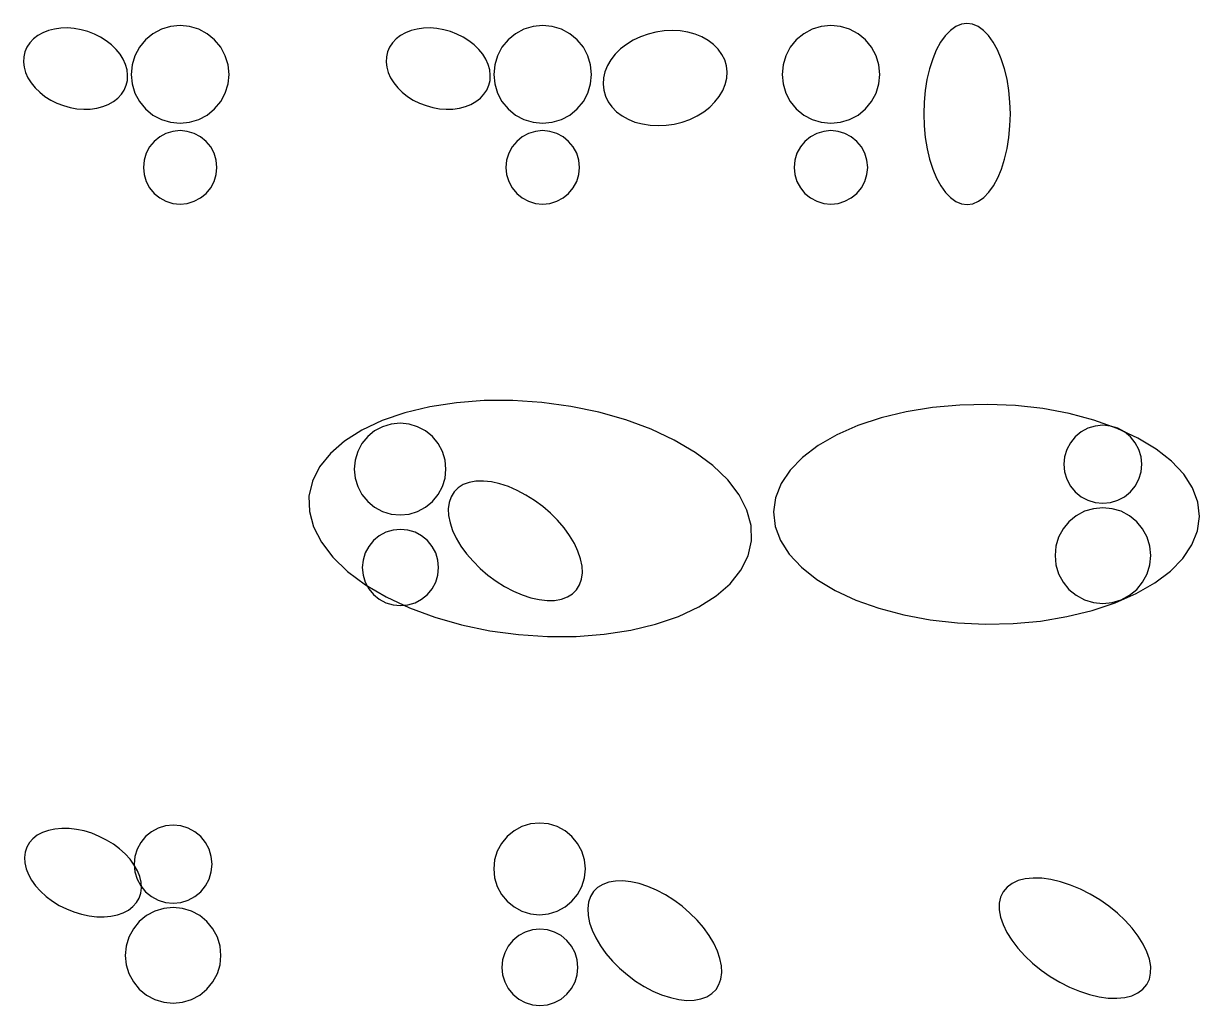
# Model space of a CAD drawing. Extents: x -1 to 217, y -22 to 302.
# Drawn here: x 149.77 to 160.48, y 149.45 to 158.39 of the extents above; entities that cross this region are included whole.
import ezdxf

# ---------------------------------------------------------------- set-up
doc = ezdxf.new("R2010")
doc.units = 0

msp = doc.modelspace()

# ---------------------------------------------------------------- linework, layer by layer
at = {"layer": 'CIRCLES'}
for p, q in [((150.946, 158.295), (150.879, 158.239)), ((151.023, 158.336), (150.946, 158.295)), ((151.107, 158.361), (151.023, 158.336)), ((151.194, 158.37), (151.107, 158.361)), ((151.28, 158.361), (151.194, 158.37)), ((151.364, 158.336), (151.28, 158.361)), ((151.441, 158.295), (151.364, 158.336)), ((151.508, 158.239), (151.441, 158.295)), ((154.248, 158.295), (154.181, 158.239)), ((154.325, 158.336), (154.248, 158.295)), ((154.409, 158.361), (154.325, 158.336)), ((154.495, 158.37), (154.409, 158.361)), ((154.582, 158.361), (154.495, 158.37)), ((154.666, 158.336), (154.582, 158.361)), ((154.743, 158.295), (154.666, 158.336)), ((154.81, 158.239), (154.743, 158.295)), ((156.873, 158.295), (156.805, 158.239)), ((156.95, 158.336), (156.873, 158.295)), ((157.033, 158.361), (156.95, 158.336)), ((157.12, 158.37), (157.033, 158.361)), ((157.207, 158.361), (157.12, 158.37)), ((157.29, 158.336), (157.207, 158.361)), ((157.367, 158.295), (157.29, 158.336)), ((157.435, 158.239), (157.367, 158.295)), ((150.823, 158.172), (150.782, 158.095)), ((150.879, 158.239), (150.823, 158.172)), ((151.564, 158.172), (151.508, 158.239)), ((151.605, 158.095), (151.564, 158.172)), ((154.125, 158.172), (154.084, 158.095)), ((154.181, 158.239), (154.125, 158.172)), ((154.866, 158.172), (154.81, 158.239)), ((154.907, 158.095), (154.866, 158.172)), ((156.75, 158.172), (156.709, 158.095)), ((156.805, 158.239), (156.75, 158.172)), ((157.49, 158.172), (157.435, 158.239)), ((157.531, 158.095), (157.49, 158.172)), ((150.782, 158.095), (150.757, 158.011)), ((151.63, 158.011), (151.605, 158.095)), ((154.084, 158.095), (154.059, 158.011)), ((154.932, 158.011), (154.907, 158.095)), ((156.709, 158.095), (156.684, 158.011)), ((157.557, 158.011), (157.531, 158.095)), ((150.757, 158.011), (150.748, 157.924)), ((151.639, 157.924), (151.63, 158.011)), ((154.059, 158.011), (154.05, 157.924)), ((154.941, 157.924), (154.932, 158.011)), ((156.684, 158.011), (156.675, 157.924)), ((157.565, 157.924), (157.557, 158.011)), ((150.748, 157.924), (150.757, 157.838)), ((151.63, 157.838), (151.639, 157.924)), ((154.05, 157.924), (154.059, 157.838)), ((154.932, 157.838), (154.941, 157.924)), ((156.675, 157.924), (156.684, 157.838)), ((157.557, 157.838), (157.565, 157.924)), ((150.757, 157.838), (150.782, 157.754)), ((150.782, 157.754), (150.823, 157.677)), ((151.564, 157.677), (151.605, 157.754)), ((151.605, 157.754), (151.63, 157.838)), ((154.059, 157.838), (154.084, 157.754)), ((154.084, 157.754), (154.125, 157.677)), ((154.866, 157.677), (154.907, 157.754)), ((154.907, 157.754), (154.932, 157.838)), ((156.684, 157.838), (156.709, 157.754)), ((156.709, 157.754), (156.75, 157.677)), ((157.49, 157.677), (157.531, 157.754)), ((157.531, 157.754), (157.557, 157.838)), ((150.823, 157.677), (150.879, 157.61)), ((151.508, 157.61), (151.564, 157.677)), ((154.125, 157.677), (154.181, 157.61)), ((154.81, 157.61), (154.866, 157.677)), ((156.75, 157.677), (156.805, 157.61)), ((157.435, 157.61), (157.49, 157.677)), ((150.879, 157.61), (150.946, 157.554)), ((150.946, 157.554), (151.023, 157.513)), ((151.364, 157.513), (151.441, 157.554)), ((151.441, 157.554), (151.508, 157.61)), ((154.181, 157.61), (154.248, 157.554)), ((154.248, 157.554), (154.325, 157.513)), ((154.666, 157.513), (154.743, 157.554)), ((154.743, 157.554), (154.81, 157.61)), ((156.805, 157.61), (156.873, 157.554)), ((156.873, 157.554), (156.95, 157.513)), ((157.29, 157.513), (157.367, 157.554)), ((157.367, 157.554), (157.435, 157.61)), ((151.023, 157.513), (151.107, 157.488)), ((151.107, 157.488), (151.194, 157.479)), ((151.194, 157.479), (151.28, 157.488)), ((151.28, 157.488), (151.364, 157.513)), ((154.325, 157.513), (154.409, 157.488)), ((154.409, 157.488), (154.495, 157.479)), ((154.495, 157.479), (154.582, 157.488)), ((154.582, 157.488), (154.666, 157.513)), ((156.95, 157.513), (157.033, 157.488)), ((157.033, 157.488), (157.12, 157.479)), ((157.12, 157.479), (157.207, 157.488)), ((157.207, 157.488), (157.29, 157.513)), ((151.008, 157.356), (150.957, 157.314)), ((151.065, 157.387), (151.008, 157.356)), ((151.128, 157.406), (151.065, 157.387)), ((151.194, 157.413), (151.128, 157.406)), ((151.259, 157.406), (151.194, 157.413)), ((151.322, 157.387), (151.259, 157.406)), ((151.379, 157.356), (151.322, 157.387)), ((151.43, 157.314), (151.379, 157.356)), ((154.31, 157.356), (154.259, 157.314)), ((154.367, 157.387), (154.31, 157.356)), ((154.43, 157.406), (154.367, 157.387)), ((154.495, 157.413), (154.43, 157.406)), ((154.561, 157.406), (154.495, 157.413)), ((154.624, 157.387), (154.561, 157.406)), ((154.681, 157.356), (154.624, 157.387)), ((154.732, 157.314), (154.681, 157.356)), ((156.934, 157.356), (156.884, 157.314)), ((156.992, 157.387), (156.934, 157.356)), ((157.055, 157.406), (156.992, 157.387)), ((157.12, 157.413), (157.055, 157.406)), ((157.185, 157.406), (157.12, 157.413)), ((157.248, 157.387), (157.185, 157.406)), ((157.306, 157.356), (157.248, 157.387)), ((157.357, 157.314), (157.306, 157.356)), ((150.915, 157.264), (150.884, 157.206)), ((150.957, 157.314), (150.915, 157.264)), ((151.472, 157.264), (151.43, 157.314)), ((151.503, 157.206), (151.472, 157.264)), ((154.217, 157.264), (154.186, 157.206)), ((154.259, 157.314), (154.217, 157.264)), ((154.774, 157.264), (154.732, 157.314)), ((154.805, 157.206), (154.774, 157.264)), ((156.842, 157.264), (156.811, 157.206)), ((156.884, 157.314), (156.842, 157.264)), ((157.398, 157.264), (157.357, 157.314)), ((157.429, 157.206), (157.398, 157.264)), ((150.865, 157.143), (150.859, 157.078)), ((150.884, 157.206), (150.865, 157.143)), ((151.522, 157.143), (151.503, 157.206)), ((151.528, 157.078), (151.522, 157.143)), ((154.167, 157.143), (154.161, 157.078)), ((154.186, 157.206), (154.167, 157.143)), ((154.824, 157.143), (154.805, 157.206)), ((154.83, 157.078), (154.824, 157.143)), ((156.792, 157.143), (156.785, 157.078)), ((156.811, 157.206), (156.792, 157.143)), ((157.448, 157.143), (157.429, 157.206)), ((157.455, 157.078), (157.448, 157.143)), ((150.859, 157.078), (150.865, 157.013)), ((150.865, 157.013), (150.884, 156.95)), ((151.503, 156.95), (151.522, 157.013)), ((151.522, 157.013), (151.528, 157.078)), ((154.161, 157.078), (154.167, 157.013)), ((154.167, 157.013), (154.186, 156.95)), ((154.805, 156.95), (154.824, 157.013)), ((154.824, 157.013), (154.83, 157.078)), ((156.785, 157.078), (156.792, 157.013)), ((156.792, 157.013), (156.811, 156.95)), ((157.429, 156.95), (157.448, 157.013)), ((157.448, 157.013), (157.455, 157.078)), ((150.884, 156.95), (150.915, 156.892)), ((150.915, 156.892), (150.957, 156.841)), ((151.43, 156.841), (151.472, 156.892)), ((151.472, 156.892), (151.503, 156.95)), ((154.186, 156.95), (154.217, 156.892)), ((154.217, 156.892), (154.259, 156.841)), ((154.732, 156.841), (154.774, 156.892)), ((154.774, 156.892), (154.805, 156.95)), ((156.811, 156.95), (156.842, 156.892)), ((156.842, 156.892), (156.884, 156.841)), ((157.357, 156.841), (157.398, 156.892)), ((157.398, 156.892), (157.429, 156.95)), ((150.957, 156.841), (151.008, 156.8)), ((151.008, 156.8), (151.065, 156.769)), ((151.322, 156.769), (151.379, 156.8)), ((151.379, 156.8), (151.43, 156.841)), ((154.259, 156.841), (154.31, 156.8)), ((154.31, 156.8), (154.367, 156.769)), ((154.624, 156.769), (154.681, 156.8)), ((154.681, 156.8), (154.732, 156.841)), ((156.884, 156.841), (156.934, 156.8)), ((156.934, 156.8), (156.992, 156.769)), ((157.248, 156.769), (157.306, 156.8)), ((157.306, 156.8), (157.357, 156.841)), ((151.065, 156.769), (151.128, 156.75)), ((151.128, 156.75), (151.194, 156.743)), ((151.194, 156.743), (151.259, 156.75)), ((151.259, 156.75), (151.322, 156.769)), ((154.367, 156.769), (154.43, 156.75)), ((154.43, 156.75), (154.495, 156.743)), ((154.495, 156.743), (154.561, 156.75)), ((154.561, 156.75), (154.624, 156.769)), ((156.992, 156.769), (157.055, 156.75)), ((157.055, 156.75), (157.12, 156.743)), ((157.12, 156.743), (157.185, 156.75)), ((157.185, 156.75), (157.248, 156.769)), ((153.197, 154.748), (153.116, 154.74)), ((153.279, 154.74), (153.197, 154.748)), ((152.965, 154.678), (152.902, 154.626)), ((153.037, 154.716), (152.965, 154.678)), ((153.116, 154.74), (153.037, 154.716)), ((153.357, 154.716), (153.279, 154.74)), ((153.429, 154.678), (153.357, 154.716)), ((153.492, 154.626), (153.429, 154.678)), ((159.399, 154.669), (159.346, 154.625)), ((159.461, 154.702), (159.399, 154.669)), ((159.527, 154.722), (159.461, 154.702)), ((159.597, 154.729), (159.527, 154.722)), ((159.666, 154.722), (159.597, 154.729)), ((159.733, 154.702), (159.666, 154.722)), ((159.794, 154.669), (159.733, 154.702)), ((159.848, 154.625), (159.794, 154.669)), ((152.85, 154.562), (152.811, 154.49)), ((152.902, 154.626), (152.85, 154.562)), ((153.544, 154.562), (153.492, 154.626)), ((153.583, 154.49), (153.544, 154.562)), ((159.301, 154.571), (159.269, 154.51)), ((159.346, 154.625), (159.301, 154.571)), ((159.892, 154.571), (159.848, 154.625)), ((159.925, 154.51), (159.892, 154.571)), ((152.811, 154.49), (152.788, 154.412)), ((153.607, 154.412), (153.583, 154.49)), ((159.248, 154.443), (159.241, 154.374)), ((159.269, 154.51), (159.248, 154.443)), ((159.945, 154.443), (159.925, 154.51)), ((159.952, 154.374), (159.945, 154.443)), ((152.788, 154.412), (152.78, 154.33)), ((152.78, 154.33), (152.788, 154.249)), ((153.615, 154.33), (153.607, 154.412)), ((153.607, 154.249), (153.615, 154.33)), ((159.241, 154.374), (159.248, 154.305)), ((159.945, 154.305), (159.952, 154.374)), ((152.788, 154.249), (152.811, 154.171)), ((153.583, 154.171), (153.607, 154.249)), ((159.248, 154.305), (159.269, 154.238)), ((159.269, 154.238), (159.301, 154.176)), ((159.892, 154.176), (159.925, 154.238)), ((159.925, 154.238), (159.945, 154.305)), ((152.811, 154.171), (152.85, 154.098)), ((153.544, 154.098), (153.583, 154.171)), ((159.301, 154.176), (159.346, 154.123)), ((159.346, 154.123), (159.399, 154.078)), ((159.794, 154.078), (159.848, 154.123)), ((159.848, 154.123), (159.892, 154.176)), ((152.85, 154.098), (152.902, 154.035)), ((152.902, 154.035), (152.965, 153.983)), ((153.429, 153.983), (153.492, 154.035)), ((153.492, 154.035), (153.544, 154.098)), ((159.399, 154.078), (159.461, 154.046)), ((159.461, 154.046), (159.527, 154.025)), ((159.527, 154.025), (159.597, 154.019)), ((159.597, 154.019), (159.666, 154.025)), ((159.666, 154.025), (159.733, 154.046)), ((159.733, 154.046), (159.794, 154.078)), ((152.965, 153.983), (153.037, 153.945)), ((153.037, 153.945), (153.116, 153.921)), ((153.116, 153.921), (153.197, 153.913)), ((153.197, 153.913), (153.279, 153.921)), ((153.279, 153.921), (153.357, 153.945)), ((153.357, 153.945), (153.429, 153.983)), ((159.355, 153.905), (159.288, 153.851)), ((159.43, 153.946), (159.355, 153.905)), ((159.512, 153.97), (159.43, 153.946)), ((159.597, 153.979), (159.512, 153.97)), ((159.682, 153.97), (159.597, 153.979)), ((159.763, 153.946), (159.682, 153.97)), ((159.839, 153.905), (159.763, 153.946)), ((159.905, 153.851), (159.839, 153.905)), ((153.2, 153.781), (153.133, 153.775)), ((153.268, 153.775), (153.2, 153.781)), ((159.234, 153.785), (159.194, 153.71)), ((159.288, 153.851), (159.234, 153.785)), ((159.959, 153.785), (159.905, 153.851)), ((159.999, 153.71), (159.959, 153.785)), ((152.955, 153.68), (152.912, 153.627)), ((153.007, 153.723), (152.955, 153.68)), ((153.067, 153.755), (153.007, 153.723)), ((153.133, 153.775), (153.067, 153.755)), ((153.333, 153.755), (153.268, 153.775)), ((153.393, 153.723), (153.333, 153.755)), ((153.446, 153.68), (153.393, 153.723)), ((153.489, 153.627), (153.446, 153.68)), ((159.194, 153.71), (159.169, 153.628)), ((160.024, 153.628), (159.999, 153.71)), ((152.88, 153.567), (152.86, 153.502)), ((152.912, 153.627), (152.88, 153.567)), ((153.521, 153.567), (153.489, 153.627)), ((153.541, 153.502), (153.521, 153.567)), ((159.169, 153.628), (159.161, 153.543)), ((160.033, 153.543), (160.024, 153.628)), ((152.86, 153.502), (152.853, 153.434)), ((153.547, 153.434), (153.541, 153.502)), ((159.161, 153.543), (159.169, 153.458)), ((160.024, 153.458), (160.033, 153.543)), ((152.853, 153.434), (152.86, 153.366)), ((152.86, 153.366), (152.88, 153.301)), ((153.521, 153.301), (153.541, 153.366)), ((153.541, 153.366), (153.547, 153.434)), ((159.169, 153.458), (159.194, 153.376)), ((159.194, 153.376), (159.234, 153.301)), ((159.959, 153.301), (159.999, 153.376)), ((159.999, 153.376), (160.024, 153.458)), ((152.88, 153.301), (152.912, 153.241)), ((153.489, 153.241), (153.521, 153.301)), ((159.234, 153.301), (159.288, 153.235)), ((159.905, 153.235), (159.959, 153.301)), ((152.912, 153.241), (152.955, 153.189)), ((152.955, 153.189), (153.007, 153.145)), ((153.007, 153.145), (153.067, 153.113)), ((153.333, 153.113), (153.393, 153.145)), ((153.393, 153.145), (153.446, 153.189)), ((153.446, 153.189), (153.489, 153.241)), ((159.288, 153.235), (159.355, 153.181)), ((159.355, 153.181), (159.43, 153.14)), ((159.43, 153.14), (159.512, 153.116)), ((159.682, 153.116), (159.763, 153.14)), ((159.763, 153.14), (159.839, 153.181)), ((159.839, 153.181), (159.905, 153.235)), ((153.067, 153.113), (153.133, 153.094)), ((153.133, 153.094), (153.2, 153.087)), ((153.2, 153.087), (153.268, 153.094)), ((153.268, 153.094), (153.333, 153.113)), ((159.512, 153.116), (159.597, 153.107)), ((159.597, 153.107), (159.682, 153.116)), ((154.467, 151.107), (154.386, 151.099)), ((154.549, 151.099), (154.467, 151.107)), ((150.933, 151.028), (150.879, 150.984)), ((150.994, 151.061), (150.933, 151.028)), ((151.061, 151.081), (150.994, 151.061)), ((151.13, 151.088), (151.061, 151.081)), ((151.199, 151.081), (151.13, 151.088)), ((151.266, 151.061), (151.199, 151.081)), ((151.327, 151.028), (151.266, 151.061)), ((151.381, 150.984), (151.327, 151.028)), ((154.235, 151.037), (154.172, 150.985)), ((154.307, 151.076), (154.235, 151.037)), ((154.386, 151.099), (154.307, 151.076)), ((154.627, 151.076), (154.549, 151.099)), ((154.699, 151.037), (154.627, 151.076)), ((154.762, 150.985), (154.699, 151.037)), ((150.835, 150.93), (150.802, 150.869)), ((150.879, 150.984), (150.835, 150.93)), ((151.425, 150.93), (151.381, 150.984)), ((151.458, 150.869), (151.425, 150.93)), ((154.12, 150.922), (154.081, 150.85)), ((154.172, 150.985), (154.12, 150.922)), ((154.814, 150.922), (154.762, 150.985)), ((154.853, 150.85), (154.814, 150.922)), ((150.782, 150.802), (150.775, 150.733)), ((150.802, 150.869), (150.782, 150.802)), ((151.478, 150.802), (151.458, 150.869)), ((151.485, 150.733), (151.478, 150.802)), ((154.081, 150.85), (154.058, 150.771)), ((154.877, 150.771), (154.853, 150.85)), ((150.775, 150.733), (150.782, 150.664)), ((151.478, 150.664), (151.485, 150.733)), ((154.058, 150.771), (154.05, 150.69)), ((154.05, 150.69), (154.058, 150.608)), ((154.885, 150.69), (154.877, 150.771)), ((154.877, 150.608), (154.885, 150.69)), ((150.782, 150.664), (150.802, 150.597)), ((150.802, 150.597), (150.835, 150.536)), ((151.425, 150.536), (151.458, 150.597)), ((151.458, 150.597), (151.478, 150.664)), ((154.058, 150.608), (154.081, 150.53)), ((154.853, 150.53), (154.877, 150.608)), ((150.835, 150.536), (150.879, 150.482)), ((150.879, 150.482), (150.933, 150.438)), ((151.327, 150.438), (151.381, 150.482)), ((151.381, 150.482), (151.425, 150.536)), ((154.081, 150.53), (154.12, 150.458)), ((154.814, 150.458), (154.853, 150.53)), ((150.933, 150.438), (150.994, 150.405)), ((150.994, 150.405), (151.061, 150.385)), ((151.061, 150.385), (151.13, 150.378)), ((151.13, 150.378), (151.199, 150.385)), ((151.199, 150.385), (151.266, 150.405)), ((151.266, 150.405), (151.327, 150.438)), ((154.12, 150.458), (154.172, 150.395)), ((154.172, 150.395), (154.235, 150.343)), ((154.699, 150.343), (154.762, 150.395)), ((154.762, 150.395), (154.814, 150.458)), ((150.888, 150.265), (150.822, 150.211)), ((150.963, 150.305), (150.888, 150.265)), ((151.045, 150.33), (150.963, 150.305)), ((151.13, 150.338), (151.045, 150.33)), ((151.215, 150.33), (151.13, 150.338)), ((151.297, 150.305), (151.215, 150.33)), ((151.372, 150.265), (151.297, 150.305)), ((151.438, 150.211), (151.372, 150.265)), ((154.235, 150.343), (154.307, 150.304)), ((154.307, 150.304), (154.386, 150.28)), ((154.386, 150.28), (154.467, 150.272)), ((154.467, 150.272), (154.549, 150.28)), ((154.549, 150.28), (154.627, 150.304)), ((154.627, 150.304), (154.699, 150.343)), ((150.768, 150.144), (150.727, 150.069)), ((150.822, 150.211), (150.768, 150.144)), ((151.492, 150.144), (151.438, 150.211)), ((151.533, 150.069), (151.492, 150.144)), ((154.47, 150.141), (154.403, 150.134)), ((154.538, 150.134), (154.47, 150.141)), ((150.727, 150.069), (150.703, 149.987)), ((151.557, 149.987), (151.533, 150.069)), ((154.225, 150.039), (154.182, 149.986)), ((154.277, 150.082), (154.225, 150.039)), ((154.337, 150.114), (154.277, 150.082)), ((154.403, 150.134), (154.337, 150.114)), ((154.603, 150.114), (154.538, 150.134)), ((154.663, 150.082), (154.603, 150.114)), ((154.716, 150.039), (154.663, 150.082)), ((154.759, 149.986), (154.716, 150.039)), ((150.703, 149.987), (150.694, 149.902)), ((151.566, 149.902), (151.557, 149.987)), ((154.15, 149.926), (154.13, 149.861)), ((154.182, 149.986), (154.15, 149.926)), ((154.791, 149.926), (154.759, 149.986)), ((154.811, 149.861), (154.791, 149.926)), ((150.694, 149.902), (150.703, 149.817)), ((151.557, 149.817), (151.566, 149.902)), ((154.13, 149.861), (154.123, 149.793)), ((154.817, 149.793), (154.811, 149.861)), ((150.703, 149.817), (150.727, 149.736)), ((150.727, 149.736), (150.768, 149.66)), ((151.492, 149.66), (151.533, 149.736)), ((151.533, 149.736), (151.557, 149.817)), ((154.123, 149.793), (154.13, 149.726)), ((154.13, 149.726), (154.15, 149.661)), ((154.791, 149.661), (154.811, 149.726)), ((154.811, 149.726), (154.817, 149.793)), ((150.768, 149.66), (150.822, 149.594)), ((151.438, 149.594), (151.492, 149.66)), ((154.15, 149.661), (154.182, 149.6)), ((154.759, 149.6), (154.791, 149.661)), ((150.822, 149.594), (150.888, 149.54)), ((150.888, 149.54), (150.963, 149.5)), ((150.963, 149.5), (151.045, 149.475)), ((151.215, 149.475), (151.297, 149.5)), ((151.297, 149.5), (151.372, 149.54)), ((151.372, 149.54), (151.438, 149.594)), ((154.182, 149.6), (154.225, 149.548)), ((154.225, 149.548), (154.277, 149.505)), ((154.277, 149.505), (154.337, 149.473)), ((154.603, 149.473), (154.663, 149.505)), ((154.663, 149.505), (154.716, 149.548)), ((154.716, 149.548), (154.759, 149.6)), ((151.045, 149.475), (151.13, 149.466)), ((151.13, 149.466), (151.215, 149.475)), ((154.337, 149.473), (154.403, 149.453)), ((154.403, 149.453), (154.47, 149.446)), ((154.47, 149.446), (154.538, 149.453)), ((154.538, 149.453), (154.603, 149.473))]:
    msp.add_line(p, q, dxfattribs=at)
at = {"layer": 'ELLIPSES'}
for p, q in [((158.359, 158.388), (158.308, 158.381)), ((158.411, 158.381), (158.359, 158.388)), ((149.944, 158.303), (149.898, 158.278)), ((149.995, 158.323), (149.944, 158.303)), ((150.05, 158.337), (149.995, 158.323)), ((150.108, 158.345), (150.05, 158.337)), ((150.168, 158.347), (150.108, 158.345)), ((150.23, 158.342), (150.168, 158.347)), ((150.292, 158.331), (150.23, 158.342)), ((150.353, 158.314), (150.292, 158.331)), ((150.413, 158.292), (150.353, 158.314)), ((150.469, 158.263), (150.413, 158.292)), ((153.246, 158.303), (153.2, 158.278)), ((153.297, 158.323), (153.246, 158.303)), ((153.352, 158.337), (153.297, 158.323)), ((153.41, 158.345), (153.352, 158.337)), ((153.47, 158.347), (153.41, 158.345)), ((153.532, 158.342), (153.47, 158.347)), ((153.594, 158.331), (153.532, 158.342)), ((153.655, 158.314), (153.594, 158.331)), ((153.715, 158.292), (153.655, 158.314)), ((153.771, 158.263), (153.715, 158.292)), ((155.455, 158.292), (155.385, 158.267)), ((155.527, 158.31), (155.455, 158.292)), ((155.601, 158.321), (155.527, 158.31)), ((155.674, 158.325), (155.601, 158.321)), ((155.747, 158.321), (155.674, 158.325)), ((155.817, 158.31), (155.747, 158.321)), ((155.884, 158.291), (155.817, 158.31)), ((155.946, 158.266), (155.884, 158.291)), ((158.208, 158.325), (158.162, 158.277)), ((158.257, 158.36), (158.208, 158.325)), ((158.308, 158.381), (158.257, 158.36)), ((158.461, 158.36), (158.411, 158.381)), ((158.51, 158.325), (158.461, 158.36)), ((158.556, 158.278), (158.51, 158.325)), ((149.799, 158.172), (149.781, 158.13)), ((149.825, 158.212), (149.799, 158.172)), ((149.858, 158.247), (149.825, 158.212)), ((149.898, 158.278), (149.858, 158.247)), ((150.521, 158.23), (150.469, 158.263)), ((150.569, 158.193), (150.521, 158.23)), ((150.611, 158.152), (150.569, 158.193)), ((153.101, 158.172), (153.083, 158.13)), ((153.127, 158.212), (153.101, 158.172)), ((153.16, 158.247), (153.127, 158.212)), ((153.2, 158.278), (153.16, 158.247)), ((153.823, 158.23), (153.771, 158.263)), ((153.871, 158.193), (153.823, 158.23)), ((153.913, 158.152), (153.871, 158.193)), ((155.259, 158.198), (155.204, 158.156)), ((155.319, 158.236), (155.259, 158.198)), ((155.385, 158.267), (155.319, 158.236)), ((156.003, 158.234), (155.946, 158.266)), ((156.052, 158.197), (156.003, 158.234)), ((156.095, 158.154), (156.052, 158.197)), ((158.119, 158.217), (158.08, 158.146)), ((158.162, 158.277), (158.119, 158.217)), ((158.599, 158.218), (158.556, 158.278)), ((158.638, 158.147), (158.599, 158.218)), ((149.77, 158.084), (149.768, 158.037)), ((149.781, 158.13), (149.77, 158.084)), ((150.647, 158.108), (150.611, 158.152)), ((150.676, 158.062), (150.647, 158.108)), ((153.072, 158.084), (153.07, 158.037)), ((153.083, 158.13), (153.072, 158.084)), ((153.949, 158.108), (153.913, 158.152)), ((153.978, 158.062), (153.949, 158.108)), ((155.156, 158.109), (155.116, 158.058)), ((155.204, 158.156), (155.156, 158.109)), ((156.128, 158.107), (156.095, 158.154)), ((156.153, 158.056), (156.128, 158.107)), ((158.047, 158.065), (158.018, 157.976)), ((158.08, 158.146), (158.047, 158.065)), ((158.672, 158.066), (158.638, 158.147)), ((158.701, 157.976), (158.672, 158.066)), ((149.768, 158.037), (149.773, 157.989)), ((149.773, 157.989), (149.787, 157.941)), ((150.697, 158.014), (150.676, 158.062)), ((150.711, 157.966), (150.697, 158.014)), ((150.716, 157.917), (150.711, 157.966)), ((153.07, 158.037), (153.075, 157.989)), ((153.075, 157.989), (153.089, 157.941)), ((153.999, 158.014), (153.978, 158.062)), ((154.013, 157.966), (153.999, 158.014)), ((154.018, 157.917), (154.013, 157.966)), ((155.085, 158.004), (155.062, 157.949)), ((155.116, 158.058), (155.085, 158.004)), ((156.169, 158.002), (156.153, 158.056)), ((156.175, 157.947), (156.169, 158.002)), ((158.018, 157.976), (157.995, 157.879)), ((158.724, 157.88), (158.701, 157.976)), ((149.787, 157.941), (149.808, 157.893)), ((149.808, 157.893), (149.837, 157.847)), ((150.703, 157.825), (150.714, 157.87)), ((150.714, 157.87), (150.716, 157.917)), ((153.089, 157.941), (153.11, 157.893)), ((153.11, 157.893), (153.139, 157.847)), ((154.005, 157.825), (154.016, 157.87)), ((154.016, 157.87), (154.018, 157.917)), ((155.049, 157.892), (155.046, 157.835)), ((155.062, 157.949), (155.049, 157.892)), ((156.158, 157.834), (156.172, 157.89)), ((156.172, 157.89), (156.175, 157.947)), ((157.995, 157.879), (157.979, 157.777)), ((158.741, 157.778), (158.724, 157.88)), ((149.837, 157.847), (149.873, 157.803)), ((149.873, 157.803), (149.915, 157.762)), ((149.915, 157.762), (149.963, 157.724)), ((150.626, 157.708), (150.659, 157.743)), ((150.659, 157.743), (150.685, 157.782)), ((150.685, 157.782), (150.703, 157.825)), ((153.139, 157.847), (153.175, 157.803)), ((153.175, 157.803), (153.217, 157.762)), ((153.217, 157.762), (153.265, 157.724)), ((153.928, 157.708), (153.961, 157.743)), ((153.961, 157.743), (153.987, 157.782)), ((153.987, 157.782), (154.005, 157.825)), ((155.046, 157.835), (155.052, 157.78)), ((155.052, 157.78), (155.067, 157.726)), ((156.104, 157.724), (156.136, 157.778)), ((156.136, 157.778), (156.158, 157.834)), ((157.979, 157.777), (157.969, 157.671)), ((158.751, 157.672), (158.741, 157.778)), ((149.963, 157.724), (150.015, 157.691)), ((150.015, 157.691), (150.072, 157.663)), ((150.072, 157.663), (150.131, 157.64)), ((150.131, 157.64), (150.192, 157.623)), ((150.49, 157.631), (150.54, 157.651)), ((150.54, 157.651), (150.586, 157.677)), ((150.586, 157.677), (150.626, 157.708)), ((153.265, 157.724), (153.317, 157.691)), ((153.317, 157.691), (153.374, 157.663)), ((153.374, 157.663), (153.433, 157.64)), ((153.433, 157.64), (153.494, 157.623)), ((153.792, 157.631), (153.842, 157.651)), ((153.842, 157.651), (153.888, 157.677)), ((153.888, 157.677), (153.928, 157.708)), ((155.067, 157.726), (155.092, 157.675)), ((155.092, 157.675), (155.126, 157.628)), ((156.017, 157.626), (156.064, 157.674)), ((156.064, 157.674), (156.104, 157.724)), ((157.969, 157.671), (157.966, 157.564)), ((158.755, 157.565), (158.751, 157.672)), ((150.192, 157.623), (150.254, 157.612)), ((150.254, 157.612), (150.316, 157.608)), ((150.316, 157.608), (150.376, 157.609)), ((150.376, 157.609), (150.435, 157.617)), ((150.435, 157.617), (150.49, 157.631)), ((153.494, 157.623), (153.556, 157.612)), ((153.556, 157.612), (153.618, 157.608)), ((153.618, 157.608), (153.678, 157.609)), ((153.678, 157.609), (153.737, 157.617)), ((153.737, 157.617), (153.792, 157.631)), ((155.126, 157.628), (155.168, 157.585)), ((155.168, 157.585), (155.218, 157.548)), ((155.218, 157.548), (155.274, 157.516)), ((155.836, 157.515), (155.901, 157.547)), ((155.901, 157.547), (155.962, 157.584)), ((155.962, 157.584), (156.017, 157.626)), ((157.966, 157.564), (157.969, 157.456)), ((158.751, 157.457), (158.755, 157.565)), ((155.274, 157.516), (155.336, 157.491)), ((155.336, 157.491), (155.403, 157.473)), ((155.403, 157.473), (155.474, 157.461)), ((155.474, 157.461), (155.546, 157.458)), ((155.546, 157.458), (155.62, 157.461)), ((155.62, 157.461), (155.694, 157.472)), ((155.694, 157.472), (155.766, 157.49)), ((155.766, 157.49), (155.836, 157.515)), ((157.969, 157.456), (157.979, 157.35)), ((158.741, 157.351), (158.751, 157.457)), ((157.979, 157.35), (157.996, 157.248)), ((158.725, 157.249), (158.741, 157.351)), ((157.996, 157.248), (158.019, 157.152)), ((158.702, 157.153), (158.725, 157.249)), ((158.019, 157.152), (158.048, 157.062)), ((158.674, 157.063), (158.702, 157.153)), ((158.048, 157.062), (158.082, 156.981)), ((158.64, 156.982), (158.674, 157.063)), ((158.082, 156.981), (158.121, 156.91)), ((158.121, 156.91), (158.164, 156.85)), ((158.558, 156.851), (158.601, 156.911)), ((158.601, 156.911), (158.64, 156.982)), ((158.164, 156.85), (158.21, 156.803)), ((158.21, 156.803), (158.259, 156.768)), ((158.463, 156.769), (158.512, 156.803)), ((158.512, 156.803), (158.558, 156.851)), ((158.259, 156.768), (158.31, 156.747)), ((158.31, 156.747), (158.361, 156.74)), ((158.361, 156.74), (158.413, 156.747)), ((158.413, 156.747), (158.463, 156.769)), ((153.467, 154.897), (153.241, 154.843)), ((153.71, 154.935), (153.467, 154.897)), ((153.964, 154.954), (153.71, 154.935)), ((154.225, 154.955), (153.964, 154.954)), ((154.489, 154.937), (154.225, 154.955)), ((154.751, 154.901), (154.489, 154.937)), ((155.007, 154.848), (154.751, 154.901)), ((157.805, 154.852), (157.577, 154.796)), ((158.045, 154.891), (157.805, 154.852)), ((158.294, 154.914), (158.045, 154.891)), ((158.548, 154.92), (158.294, 154.914)), ((158.801, 154.909), (158.548, 154.92)), ((159.049, 154.881), (158.801, 154.909)), ((159.289, 154.836), (159.049, 154.881)), ((153.033, 154.772), (152.849, 154.685)), ((153.241, 154.843), (153.033, 154.772)), ((155.252, 154.778), (155.007, 154.848)), ((155.482, 154.693), (155.252, 154.778)), ((157.577, 154.796), (157.365, 154.726)), ((159.516, 154.776), (159.289, 154.836)), ((159.726, 154.701), (159.516, 154.776)), ((152.849, 154.685), (152.691, 154.585)), ((155.694, 154.594), (155.482, 154.693)), ((157.173, 154.642), (157.005, 154.545)), ((157.365, 154.726), (157.173, 154.642)), ((159.916, 154.613), (159.726, 154.701)), ((152.691, 154.585), (152.562, 154.473)), ((155.883, 154.483), (155.694, 154.594)), ((157.005, 154.545), (156.863, 154.437)), ((160.082, 154.512), (159.916, 154.613)), ((152.562, 154.473), (152.464, 154.351)), ((156.046, 154.362), (155.883, 154.483)), ((156.863, 154.437), (156.749, 154.321)), ((160.222, 154.402), (160.082, 154.512)), ((152.464, 154.351), (152.398, 154.22)), ((156.181, 154.232), (156.046, 154.362)), ((156.749, 154.321), (156.666, 154.198)), ((160.333, 154.283), (160.222, 154.402)), ((152.398, 154.22), (152.367, 154.084)), ((153.888, 154.22), (153.827, 154.209)), ((153.956, 154.221), (153.888, 154.22)), ((154.028, 154.213), (153.956, 154.221)), ((154.105, 154.197), (154.028, 154.213)), ((156.285, 154.096), (156.181, 154.232)), ((160.413, 154.159), (160.333, 154.283)), ((153.689, 154.123), (153.661, 154.079)), ((153.726, 154.16), (153.689, 154.123)), ((153.772, 154.189), (153.726, 154.16)), ((153.827, 154.209), (153.772, 154.189)), ((154.183, 154.171), (154.105, 154.197)), ((154.263, 154.137), (154.183, 154.171)), ((154.343, 154.094), (154.263, 154.137)), ((156.666, 154.198), (156.616, 154.07)), ((160.461, 154.03), (160.413, 154.159)), ((152.367, 154.084), (152.371, 153.944)), ((153.643, 154.027), (153.636, 153.97)), ((153.661, 154.079), (153.643, 154.027)), ((154.421, 154.045), (154.343, 154.094)), ((154.496, 153.99), (154.421, 154.045)), ((156.356, 153.957), (156.285, 154.096)), ((156.616, 154.07), (156.598, 153.94)), ((160.477, 153.899), (160.461, 154.03)), ((152.371, 153.944), (152.408, 153.804)), ((153.636, 153.97), (153.639, 153.907)), ((153.639, 153.907), (153.652, 153.841)), ((154.566, 153.929), (154.496, 153.99)), ((154.631, 153.864), (154.566, 153.929)), ((156.394, 153.816), (156.356, 153.957)), ((156.598, 153.94), (156.613, 153.809)), ((160.459, 153.768), (160.477, 153.899)), ((152.408, 153.804), (152.48, 153.664)), ((153.652, 153.841), (153.675, 153.772)), ((154.69, 153.795), (154.631, 153.864)), ((154.741, 153.725), (154.69, 153.795)), ((156.397, 153.676), (156.394, 153.816)), ((156.613, 153.809), (156.661, 153.68)), ((153.675, 153.772), (153.709, 153.701)), ((153.709, 153.701), (153.751, 153.63)), ((154.784, 153.654), (154.741, 153.725)), ((156.366, 153.54), (156.397, 153.676)), ((156.661, 153.68), (156.741, 153.555)), ((160.408, 153.64), (160.459, 153.768)), ((152.48, 153.664), (152.584, 153.528)), ((153.751, 153.63), (153.802, 153.56)), ((154.817, 153.583), (154.784, 153.654)), ((154.84, 153.514), (154.817, 153.583)), ((160.325, 153.517), (160.408, 153.64)), ((152.584, 153.528), (152.718, 153.399)), ((153.802, 153.56), (153.861, 153.491)), ((153.861, 153.491), (153.926, 153.426)), ((154.854, 153.448), (154.84, 153.514)), ((156.301, 153.409), (156.366, 153.54)), ((156.741, 153.555), (156.852, 153.436)), ((160.212, 153.401), (160.325, 153.517)), ((152.718, 153.399), (152.882, 153.277)), ((153.926, 153.426), (153.997, 153.365)), ((153.997, 153.365), (154.071, 153.31)), ((154.849, 153.328), (154.857, 153.385)), ((154.857, 153.385), (154.854, 153.448)), ((156.203, 153.287), (156.301, 153.409)), ((156.852, 153.436), (156.992, 153.326)), ((160.069, 153.294), (160.212, 153.401)), ((152.882, 153.277), (153.071, 153.166)), ((154.071, 153.31), (154.149, 153.261)), ((154.149, 153.261), (154.229, 153.219)), ((154.804, 153.232), (154.831, 153.276)), ((154.831, 153.276), (154.849, 153.328)), ((156.074, 153.175), (156.203, 153.287)), ((156.992, 153.326), (157.158, 153.226)), ((159.901, 153.197), (160.069, 153.294)), ((153.071, 153.166), (153.282, 153.067)), ((154.229, 153.219), (154.309, 153.184)), ((154.309, 153.184), (154.388, 153.159)), ((154.388, 153.159), (154.464, 153.142)), ((154.464, 153.142), (154.537, 153.134)), ((154.604, 153.135), (154.666, 153.146)), ((154.666, 153.146), (154.72, 153.166)), ((154.72, 153.166), (154.766, 153.195)), ((154.766, 153.195), (154.804, 153.232)), ((155.916, 153.075), (156.074, 153.175)), ((157.158, 153.226), (157.348, 153.138)), ((159.709, 153.113), (159.901, 153.197)), ((153.282, 153.067), (153.512, 152.982)), ((154.537, 153.134), (154.604, 153.135)), ((155.731, 152.988), (155.916, 153.075)), ((157.348, 153.138), (157.558, 153.063)), ((157.558, 153.063), (157.785, 153.002)), ((159.27, 152.987), (159.498, 153.042)), ((159.498, 153.042), (159.709, 153.113)), ((153.512, 152.982), (153.757, 152.912)), ((155.524, 152.917), (155.731, 152.988)), ((157.785, 153.002), (158.025, 152.958)), ((158.025, 152.958), (158.274, 152.929)), ((158.274, 152.929), (158.527, 152.918)), ((158.527, 152.918), (158.78, 152.924)), ((158.78, 152.924), (159.029, 152.947)), ((159.029, 152.947), (159.27, 152.987)), ((153.757, 152.912), (154.013, 152.859)), ((154.013, 152.859), (154.275, 152.823)), ((154.275, 152.823), (154.539, 152.806)), ((154.8, 152.806), (155.055, 152.826)), ((155.055, 152.826), (155.297, 152.863)), ((155.297, 152.863), (155.524, 152.917)), ((154.539, 152.806), (154.8, 152.806)), ((149.893, 150.997), (149.853, 150.965)), ((149.941, 151.022), (149.893, 150.997)), ((149.994, 151.041), (149.941, 151.022)), ((150.053, 151.053), (149.994, 151.041)), ((150.116, 151.059), (150.053, 151.053)), ((150.183, 151.058), (150.116, 151.059)), ((150.251, 151.05), (150.183, 151.058)), ((150.321, 151.035), (150.251, 151.05)), ((150.39, 151.014), (150.321, 151.035)), ((150.458, 150.986), (150.39, 151.014)), ((149.821, 150.929), (149.797, 150.888)), ((149.853, 150.965), (149.821, 150.929)), ((150.524, 150.953), (150.458, 150.986)), ((150.586, 150.915), (150.524, 150.953)), ((150.643, 150.872), (150.586, 150.915)), ((149.782, 150.843), (149.776, 150.794)), ((149.776, 150.794), (149.779, 150.744)), ((149.797, 150.888), (149.782, 150.843)), ((150.694, 150.826), (150.643, 150.872)), ((150.739, 150.777), (150.694, 150.826)), ((149.779, 150.744), (149.791, 150.691)), ((149.791, 150.691), (149.812, 150.639)), ((150.776, 150.725), (150.739, 150.777)), ((150.805, 150.673), (150.776, 150.725)), ((149.812, 150.639), (149.841, 150.586)), ((149.841, 150.586), (149.878, 150.535)), ((150.826, 150.62), (150.805, 150.673)), ((150.838, 150.568), (150.826, 150.62)), ((155.097, 150.568), (155.042, 150.548)), ((155.158, 150.579), (155.097, 150.568)), ((155.226, 150.581), (155.158, 150.579)), ((155.298, 150.573), (155.226, 150.581)), ((155.375, 150.556), (155.298, 150.573)), ((158.826, 150.583), (158.771, 150.558)), ((158.89, 150.599), (158.826, 150.583)), ((158.962, 150.606), (158.89, 150.599)), ((159.041, 150.604), (158.962, 150.606)), ((159.124, 150.593), (159.041, 150.604)), ((159.212, 150.572), (159.124, 150.593)), ((159.301, 150.542), (159.212, 150.572)), ((149.878, 150.535), (149.923, 150.486)), ((149.923, 150.486), (149.974, 150.439)), ((150.82, 150.424), (150.835, 150.469)), ((150.835, 150.469), (150.841, 150.517)), ((150.841, 150.517), (150.838, 150.568)), ((154.959, 150.483), (154.931, 150.438)), ((154.996, 150.52), (154.959, 150.483)), ((155.042, 150.548), (154.996, 150.52)), ((155.453, 150.53), (155.375, 150.556)), ((155.533, 150.496), (155.453, 150.53)), ((155.613, 150.454), (155.533, 150.496)), ((158.69, 150.482), (158.666, 150.433)), ((158.725, 150.524), (158.69, 150.482)), ((158.771, 150.558), (158.725, 150.524)), ((159.392, 150.505), (159.301, 150.542)), ((159.481, 150.459), (159.392, 150.505)), ((149.974, 150.439), (150.031, 150.397)), ((150.031, 150.397), (150.093, 150.358)), ((150.093, 150.358), (150.158, 150.325)), ((150.763, 150.346), (150.796, 150.383)), ((150.796, 150.383), (150.82, 150.424)), ((154.913, 150.387), (154.906, 150.329)), ((154.931, 150.438), (154.913, 150.387)), ((155.691, 150.405), (155.613, 150.454)), ((155.766, 150.349), (155.691, 150.405)), ((158.666, 150.433), (158.654, 150.377)), ((158.654, 150.377), (158.654, 150.316)), ((159.569, 150.407), (159.481, 150.459)), ((159.652, 150.349), (159.569, 150.407)), ((150.158, 150.325), (150.226, 150.298)), ((150.226, 150.298), (150.296, 150.277)), ((150.296, 150.277), (150.365, 150.262)), ((150.365, 150.262), (150.434, 150.254)), ((150.434, 150.254), (150.501, 150.252)), ((150.501, 150.252), (150.564, 150.258)), ((150.564, 150.258), (150.623, 150.271)), ((150.623, 150.271), (150.676, 150.29)), ((150.676, 150.29), (150.723, 150.315)), ((150.723, 150.315), (150.763, 150.346)), ((154.906, 150.329), (154.909, 150.267)), ((154.909, 150.267), (154.922, 150.2)), ((155.836, 150.288), (155.766, 150.349)), ((155.901, 150.223), (155.836, 150.288)), ((158.654, 150.316), (158.665, 150.251)), ((158.665, 150.251), (158.688, 150.183)), ((159.73, 150.286), (159.652, 150.349)), ((159.801, 150.219), (159.73, 150.286)), ((154.922, 150.2), (154.945, 150.131)), ((155.96, 150.155), (155.901, 150.223)), ((156.011, 150.084), (155.96, 150.155)), ((158.688, 150.183), (158.722, 150.112)), ((159.865, 150.149), (159.801, 150.219)), ((159.919, 150.078), (159.865, 150.149)), ((154.945, 150.131), (154.979, 150.061)), ((154.979, 150.061), (155.021, 149.989)), ((156.054, 150.013), (156.011, 150.084)), ((158.722, 150.112), (158.767, 150.04)), ((158.767, 150.04), (158.821, 149.969)), ((159.964, 150.006), (159.919, 150.078)), ((155.021, 149.989), (155.072, 149.919)), ((156.087, 149.942), (156.054, 150.013)), ((156.11, 149.873), (156.087, 149.942)), ((158.821, 149.969), (158.885, 149.899)), ((159.998, 149.935), (159.964, 150.006)), ((160.021, 149.867), (159.998, 149.935)), ((155.072, 149.919), (155.131, 149.851)), ((155.131, 149.851), (155.196, 149.786)), ((156.124, 149.807), (156.11, 149.873)), ((158.885, 149.899), (158.956, 149.832)), ((158.956, 149.832), (159.034, 149.769)), ((160.033, 149.801), (160.021, 149.867)), ((155.196, 149.786), (155.267, 149.725)), ((155.267, 149.725), (155.341, 149.669)), ((156.119, 149.687), (156.127, 149.745)), ((156.127, 149.745), (156.124, 149.807)), ((159.034, 149.769), (159.118, 149.711)), ((160.02, 149.685), (160.032, 149.74)), ((160.032, 149.74), (160.033, 149.801)), ((155.341, 149.669), (155.419, 149.62)), ((155.419, 149.62), (155.499, 149.578)), ((156.074, 149.591), (156.101, 149.636)), ((156.101, 149.636), (156.119, 149.687)), ((159.118, 149.711), (159.205, 149.659)), ((159.205, 149.659), (159.294, 149.613)), ((159.294, 149.613), (159.385, 149.576)), ((159.961, 149.594), (159.996, 149.636)), ((159.996, 149.636), (160.02, 149.685)), ((155.499, 149.578), (155.579, 149.544)), ((155.579, 149.544), (155.658, 149.518)), ((155.658, 149.518), (155.734, 149.501)), ((155.734, 149.501), (155.807, 149.493)), ((155.874, 149.495), (155.936, 149.506)), ((155.936, 149.506), (155.99, 149.526)), ((155.99, 149.526), (156.036, 149.554)), ((156.036, 149.554), (156.074, 149.591)), ((159.385, 149.576), (159.474, 149.546)), ((159.474, 149.546), (159.562, 149.525)), ((159.562, 149.525), (159.645, 149.514)), ((159.645, 149.514), (159.724, 149.512)), ((159.724, 149.512), (159.796, 149.519)), ((159.796, 149.519), (159.86, 149.535)), ((159.86, 149.535), (159.915, 149.56)), ((159.915, 149.56), (159.961, 149.594)), ((155.807, 149.493), (155.874, 149.495))]:
    msp.add_line(p, q, dxfattribs=at)

doc.saveas('drawing.dxf')
